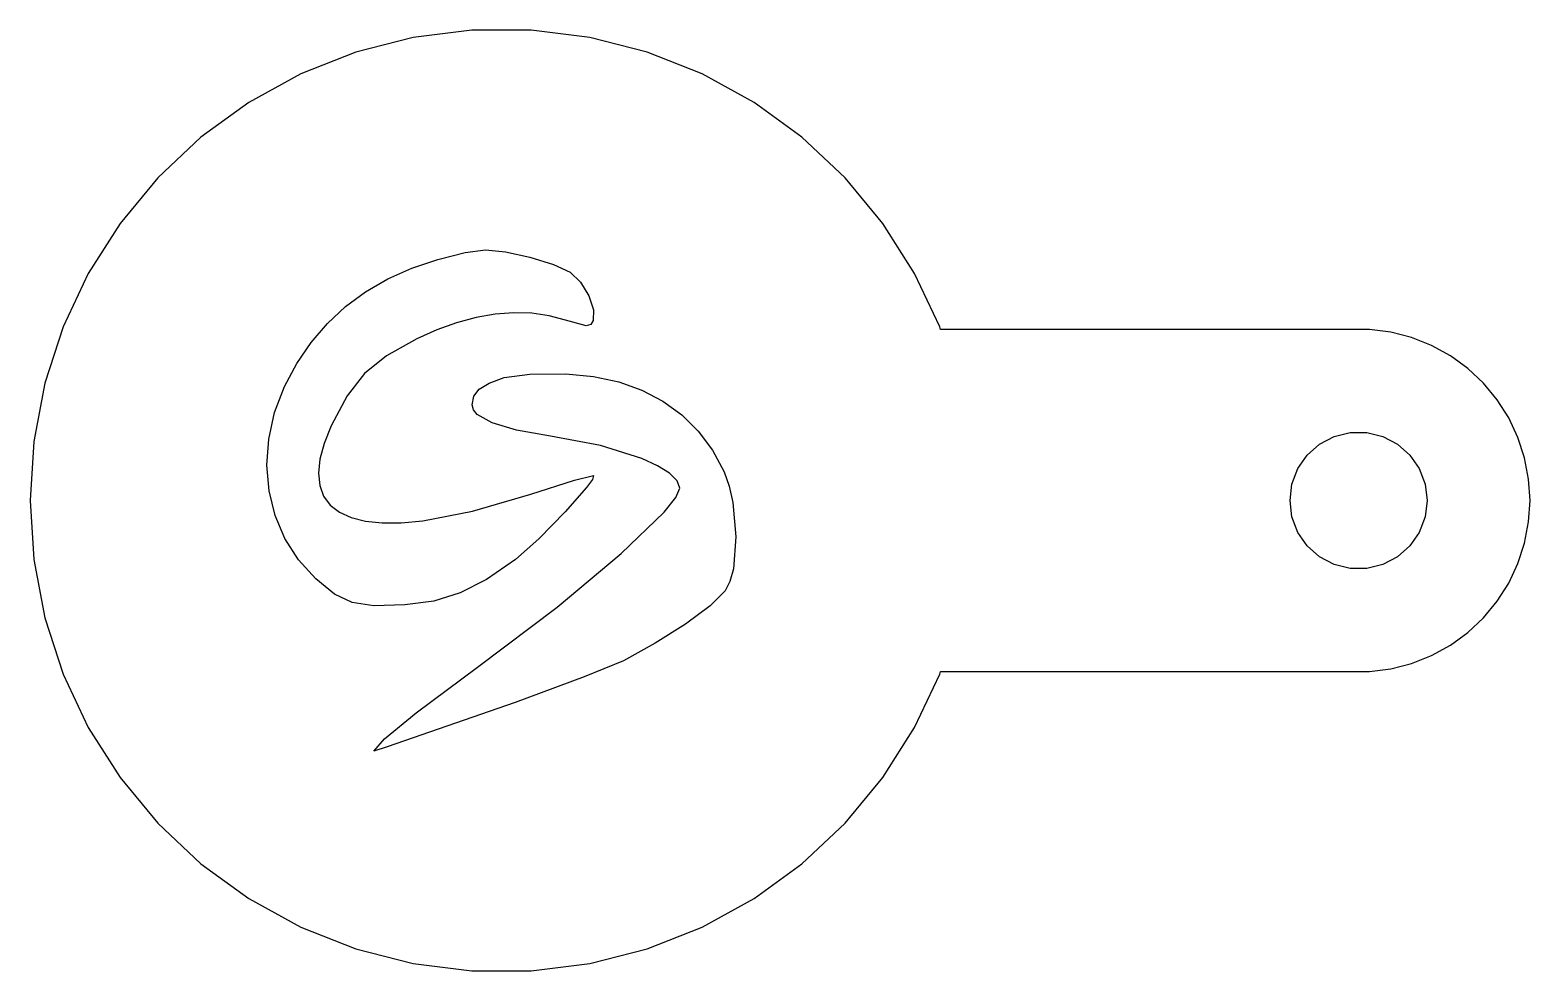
# Model space of a CAD drawing. Header units: metres. Extents: x -55 to 120, y -55 to 55.
import ezdxf

# ---------------------------------------------------------------- set-up
doc = ezdxf.new("R2010")
doc.units = ezdxf.units.M

msp = doc.modelspace()

# ---------------------------------------------------------------- linework, layer by layer
for p, q in [((-3.45348, 54.8915), (-10.306, 54.0258)), ((3.45348, 54.8915), (-3.45348, 54.8915)), ((10.306, 54.0258), (3.45348, 54.8915)), ((-10.306, 54.0258), (-16.9959, 52.3081)), ((16.9959, 52.3081), (10.306, 54.0258)), ((-16.9959, 52.3081), (-23.4178, 49.7655)), ((23.4178, 49.7655), (16.9959, 52.3081)), ((-23.4178, 49.7655), (-29.4705, 46.438)), ((29.4705, 46.438), (23.4178, 49.7655)), ((-29.4705, 46.438), (-35.0583, 42.3782)), ((35.0583, 42.3782), (29.4705, 46.438)), ((-35.0583, 42.3782), (-40.0933, 37.6501)), ((40.0933, 37.6501), (35.0583, 42.3782)), ((-40.0933, 37.6501), (-44.4959, 32.3282)), ((44.4959, 32.3282), (40.0933, 37.6501)), ((-44.4959, 32.3282), (-48.1969, 26.4964)), ((48.1969, 26.4964), (44.4959, 32.3282)), ((-10.4606, 27.1015), (-7.43086, 28.1262)), ((-7.43086, 28.1262), (-4.24104, 28.9179)), ((-4.24104, 28.9179), (-1.84288, 29.2439)), ((-1.84288, 29.2439), (0.46796, 29.0285)), ((0.46796, 29.0285), (3.32597, 28.4056)), ((3.32597, 28.4056), (6.06758, 27.55)), ((-48.1969, 26.4964), (-51.1377, 20.2468)), ((-13.2633, 25.8425), (-10.4606, 27.1015)), ((6.06758, 27.55), (8.02921, 26.6361)), ((8.02921, 26.6361), (9.22343, 25.4651)), ((51.1377, 20.2468), (48.1969, 26.4964)), ((-15.8391, 24.3478), (-13.2633, 25.8425)), ((9.22343, 25.4651), (10.179, 23.8809)), ((-18.1878, 22.6159), (-15.8391, 24.3478)), ((10.179, 23.8809), (10.7272, 22.2617)), ((-20.3095, 20.6452), (-18.1878, 22.6159)), ((-2.95248, 21.3416), (-5.22476, 20.7338)), ((-0.72527, 21.7311), (-2.95248, 21.3416)), ((1.44365, 21.8994), (-0.72527, 21.7311)), ((3.54135, 21.8436), (1.44365, 21.8994)), ((5.55461, 21.5608), (3.54135, 21.8436)), ((7.47041, 21.0481), (5.55461, 21.5608)), ((9.89963, 20.3884), (7.47041, 21.0481)), ((10.7272, 22.2617), (10.699, 20.986)), ((-51.1377, 20.2468), (-53.2721, 13.6779)), ((-22.2041, 18.4346), (-20.3095, 20.6452)), ((-7.5291, 19.9106), (-9.85233, 18.875)), ((-5.22476, 20.7338), (-7.5291, 19.9106)), ((10.4128, 20.533), (9.89963, 20.3884)), ((10.699, 20.986), (10.4128, 20.533)), ((51.2307, 19.9605), (51.1377, 20.2468)), ((101.256, 19.9605), (51.2307, 19.9605)), ((103.748, 19.6457), (101.256, 19.9605)), ((106.18, 19.0211), (103.748, 19.6457)), ((-23.8718, 15.9823), (-22.2041, 18.4346)), ((-9.85233, 18.875), (-13.4137, 16.8823)), ((108.516, 18.0965), (106.18, 19.0211)), ((110.717, 16.8866), (108.516, 18.0965)), ((-25.3125, 13.287), (-23.8718, 15.9823)), ((-13.4137, 16.8823), (-15.9914, 14.8082)), ((112.748, 15.4103), (110.717, 16.8866)), ((-15.9914, 14.8082), (-17.9986, 12.2218)), ((-1.43056, 13.6906), (0.33019, 14.3425)), ((0.33019, 14.3425), (3.32597, 14.7461)), ((3.32597, 14.7461), (7.53249, 14.7771)), ((7.53249, 14.7771), (10.7238, 14.4696)), ((10.7238, 14.4696), (13.6793, 13.8303)), ((114.579, 13.6909), (112.748, 15.4103)), ((-53.2721, 13.6779), (-54.5663, 6.89333)), ((-26.4691, 10.2484), (-25.3125, 13.287)), ((-3.20593, 12.1771), (-2.58017, 12.9921)), ((-2.58017, 12.9921), (-1.43056, 13.6906)), ((13.6793, 13.8303), (16.3904, 12.865)), ((16.3904, 12.865), (18.8482, 11.5795)), ((116.18, 11.7557), (114.579, 13.6909)), ((-17.9986, 12.2218), (-19.8486, 8.69244)), ((-3.3951, 11.176), (-3.20593, 12.1771)), ((-3.24994, 10.5882), (-3.3951, 11.176)), ((-2.81592, 10.0361), (-3.24994, 10.5882)), ((18.8482, 11.5795), (21.0441, 9.97978)), ((117.526, 9.63507), (116.18, 11.7557)), ((-27.1499, 7.17416), (-26.4691, 10.2484)), ((-1.09006, 9.04166), (-2.81592, 10.0361)), ((1.765, 8.19864), (-1.09006, 9.04166)), ((21.0441, 9.97978), (22.9693, 8.07153)), ((118.596, 7.36249), (117.526, 9.63507)), ((-27.3621, 4.11589), (-27.1499, 7.17416)), ((-19.8486, 8.69244), (-20.6813, 6.6591)), ((5.73192, 7.51271), (1.765, 8.19864)), ((11.5731, 6.431), (5.73192, 7.51271)), ((22.9693, 8.07153), (24.6152, 5.8606)), ((95.4555, 6.58386), (97.1631, 7.48012)), ((97.1631, 7.48012), (99.0357, 7.94167)), ((99.0357, 7.94167), (100.964, 7.94167)), ((100.964, 7.94167), (102.837, 7.48012)), ((102.837, 7.48012), (104.545, 6.58386)), ((119.372, 4.97379), (118.596, 7.36249)), ((-54.5663, 6.89333), (-55, 0)), ((-20.6813, 6.6591), (-21.1809, 4.82132)), ((16.3724, 4.91277), (11.5731, 6.431)), ((24.6152, 5.8606), (25.9729, 3.35277)), ((92.9164, 3.71777), (94.0119, 5.30498)), ((94.0119, 5.30498), (95.4555, 6.58386)), ((104.545, 6.58386), (105.988, 5.30498)), ((105.988, 5.30498), (107.084, 3.71777)), ((-27.113, 1.12534), (-27.3621, 4.11589)), ((-21.1809, 4.82132), (-21.3534, 3.18109)), ((18.2231, 4.05722), (16.3724, 4.91277)), ((19.6234, 3.17331), (18.2231, 4.05722)), ((92.2325, 1.91452), (92.9164, 3.71777)), ((107.084, 3.71777), (107.768, 1.91452)), ((119.842, 2.50665), (119.372, 4.97379)), ((-21.3534, 3.18109), (-21.2049, 1.7404)), ((3.43465, 0.74503), (8.51814, 2.3904)), ((8.51814, 2.3904), (10.7611, 2.91814)), ((10.6134, 2.46352), (9.92873, 1.51628)), ((10.7611, 2.91814), (10.6134, 2.46352)), ((20.5099, 2.28792), (19.6234, 3.17331)), ((20.8195, 1.42799), (20.5099, 2.28792)), ((25.9729, 3.35277), (26.5665, 1.6754)), ((92, 0), (92.2325, 1.91452)), ((107.768, 1.91452), (108, 0)), ((120, 0), (119.842, 2.50665)), ((-55, 0), (-54.5663, -6.89333)), ((-26.4099, -1.74586), (-27.113, 1.12534)), ((-21.2049, 1.7404), (-20.7413, 0.50125)), ((-20.7413, 0.50125), (-19.9687, -0.53429)), ((-3.38223, -1.25122), (3.43465, 0.74503)), ((9.92873, 1.51628), (7.45491, -1.31158)), ((18.9928, -1.35139), (20.3481, 0.33553)), ((20.3481, 0.33553), (20.8195, 1.42799)), ((26.5665, 1.6754), (26.9964, -0.21729)), ((92.2325, -1.91452), (92, 0)), ((108, 0), (107.768, -1.91452)), ((119.842, -2.50665), (120, 0)), ((-25.2601, -4.44612), (-26.4099, -1.74586)), ((-19.9687, -0.53429), (-18.893, -1.36432)), ((-18.893, -1.36432), (-17.5203, -1.98683)), ((-9.17906, -2.3613), (-3.38223, -1.25122)), ((7.45491, -1.31158), (4.35239, -4.47717)), ((13.982, -6.18558), (18.9928, -1.35139)), ((26.9964, -0.21729), (27.3621, -4.25307)), ((-17.5203, -1.98683), (-15.8566, -2.39977)), ((-15.8566, -2.39977), (-13.9078, -2.60115)), ((-13.9078, -2.60115), (-11.6799, -2.58899)), ((-11.6799, -2.58899), (-9.17906, -2.3613)), ((92.9164, -3.71777), (92.2325, -1.91452)), ((107.768, -1.91452), (107.084, -3.71777)), ((119.372, -4.97379), (119.842, -2.50665)), ((-23.6707, -6.92374), (-25.2601, -4.44612)), ((4.35239, -4.47717), (1.63405, -6.89185)), ((27.3621, -4.25307), (27.0643, -7.96288)), ((94.0119, -5.30498), (92.9164, -3.71777)), ((107.084, -3.71777), (105.988, -5.30498)), ((118.596, -7.36249), (119.372, -4.97379)), ((-54.5663, -6.89333), (-53.2721, -13.6779)), ((-21.6492, -9.12703), (-23.6707, -6.92374)), ((1.63405, -6.89185), (-1.73714, -9.21823)), ((6.49153, -12.4284), (13.982, -6.18558)), ((95.4555, -6.58386), (94.0119, -5.30498)), ((97.1631, -7.48012), (95.4555, -6.58386)), ((104.545, -6.58386), (102.837, -7.48012)), ((105.988, -5.30498), (104.545, -6.58386)), ((27.0643, -7.96288), (26.6647, -9.44815)), ((99.0357, -7.94167), (97.1631, -7.48012)), ((100.964, -7.94167), (99.0357, -7.94167)), ((102.837, -7.48012), (100.964, -7.94167)), ((117.526, -9.63507), (118.596, -7.36249)), ((-19.479, -10.9121), (-21.6492, -9.12703)), ((-1.73714, -9.21823), (-4.79984, -10.7879)), ((26.6647, -9.44815), (26.0971, -10.5551)), ((116.18, -11.7557), (117.526, -9.63507)), ((-17.4194, -11.9055), (-19.479, -10.9121)), ((-14.8825, -12.2703), (-17.4194, -11.9055)), ((-11.2804, -12.1694), (-14.8825, -12.2703)), ((-7.87422, -11.729), (-11.2804, -12.1694)), ((-4.79984, -10.7879), (-7.87422, -11.729)), ((26.0971, -10.5551), (24.3489, -12.2713)), ((114.579, -13.6909), (116.18, -11.7557)), ((-53.2721, -13.6779), (-51.1377, -20.2468)), ((-2.7742, -19.4338), (6.49153, -12.4284)), ((24.3489, -12.2713), (21.4715, -14.4124)), ((112.748, -15.4103), (114.579, -13.6909)), ((21.4715, -14.4124), (17.9421, -16.6582)), ((110.717, -16.8866), (112.748, -15.4103)), ((17.9421, -16.6582), (14.2381, -18.6887)), ((108.516, -18.0965), (110.717, -16.8866)), ((14.2381, -18.6887), (9.63382, -20.5659)), ((103.748, -19.6457), (106.18, -19.0211)), ((106.18, -19.0211), (108.516, -18.0965)), ((-51.1377, -20.2468), (-48.1969, -26.4964)), ((-9.92993, -24.789), (-2.7742, -19.4338)), ((9.63382, -20.5659), (1.61855, -23.555)), ((48.1969, -26.4964), (51.1377, -20.2468)), ((51.1377, -20.2468), (51.2307, -19.9605)), ((51.2307, -19.9605), (101.256, -19.9605)), ((101.256, -19.9605), (103.748, -19.6457)), ((1.61855, -23.555), (-13.3293, -28.7471)), ((-13.6398, -27.8158), (-9.92993, -24.789)), ((-48.1969, -26.4964), (-44.4959, -32.3282)), ((-14.8815, -29.2439), (-13.6398, -27.8158)), ((44.4959, -32.3282), (48.1969, -26.4964)), ((-13.3293, -28.7471), (-14.8815, -29.2439)), ((-44.4959, -32.3282), (-40.0933, -37.6501)), ((40.0933, -37.6501), (44.4959, -32.3282)), ((-40.0933, -37.6501), (-35.0583, -42.3782)), ((35.0583, -42.3782), (40.0933, -37.6501)), ((-35.0583, -42.3782), (-29.4705, -46.438)), ((29.4705, -46.438), (35.0583, -42.3782)), ((-29.4705, -46.438), (-23.4178, -49.7655)), ((23.4178, -49.7655), (29.4705, -46.438)), ((-23.4178, -49.7655), (-16.9959, -52.3081)), ((16.9959, -52.3081), (23.4178, -49.7655)), ((-16.9959, -52.3081), (-10.306, -54.0258)), ((10.306, -54.0258), (16.9959, -52.3081)), ((-10.306, -54.0258), (-3.45348, -54.8915)), ((3.45348, -54.8915), (10.306, -54.0258)), ((-3.45348, -54.8915), (3.45348, -54.8915))]:
    msp.add_line(p, q)

doc.saveas('drawing.dxf')
